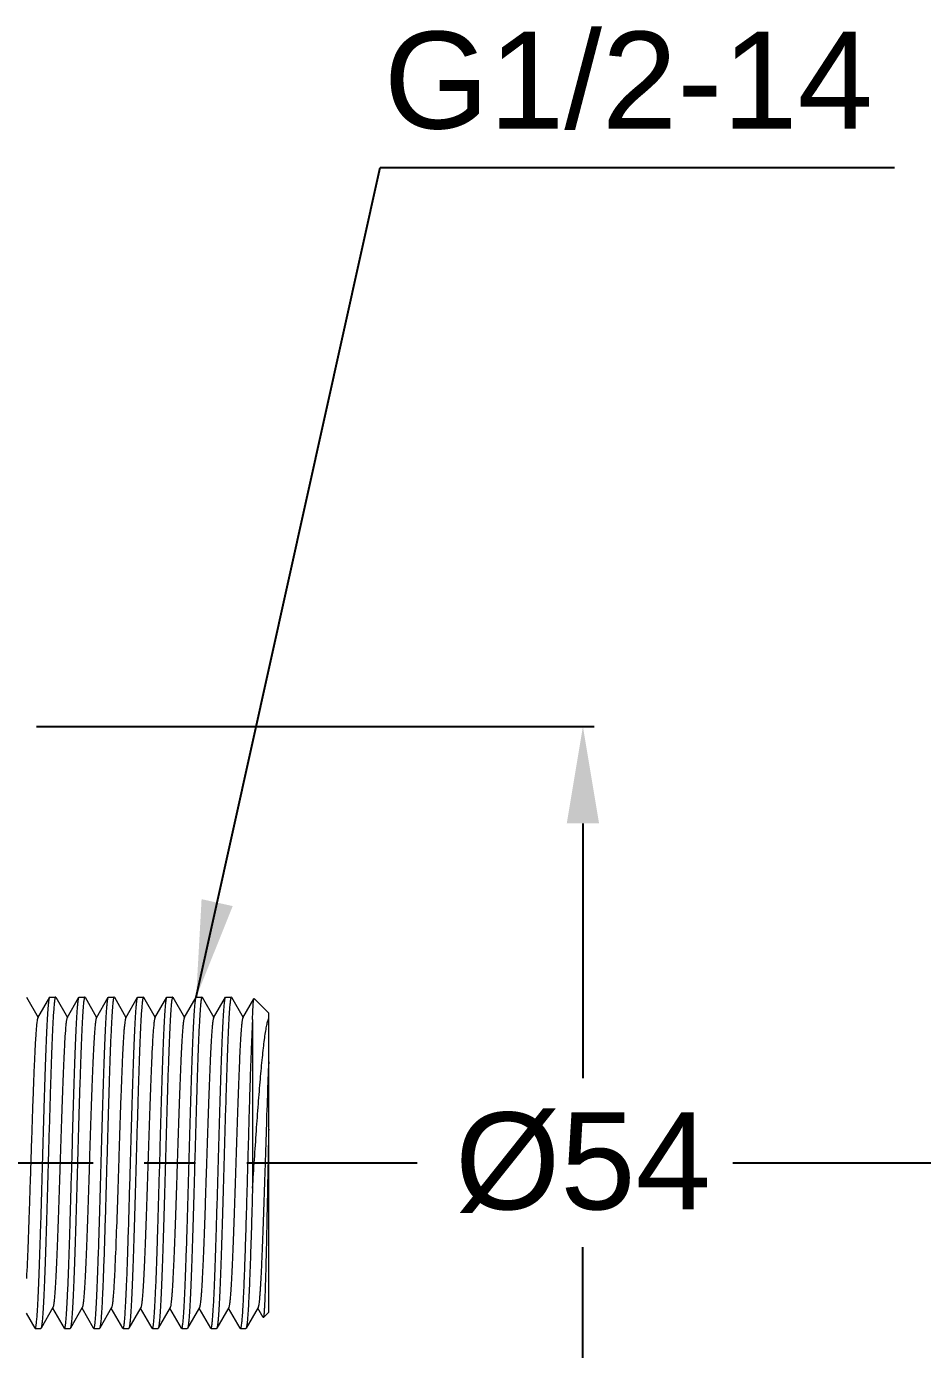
# Model space of a CAD drawing. Extents: x 9631 to 10472, y -18721 to -18126.
# Drawn here: x 10352.5 to 10407.9, y -18567 to -18485.2 of the extents above; entities that cross this region are included whole.
import ezdxf

# ---------------------------------------------------------------- set-up
doc = ezdxf.new("R2010")
doc.units = 0
doc.header["$MEASUREMENT"] = 0
doc.linetypes.add('CENTER2', pattern=[28.575, 19.05, -3.175, 3.175, -3.175])
doc.layers.get('0').update_dxf_attribs({"linetype": 'CONTINUOUS', "lineweight": 13})
doc.layers.get('Defpoints').update_dxf_attribs({"linetype": 'CONTINUOUS'})
doc.layers.add('5', color=3, linetype='CONTINUOUS', lineweight=9)
doc.layers.add('CENTER', color=1, linetype='CENTER2')
doc.styles.get("Standard").update_dxf_attribs({"font": 'arial.ttf'})
doc.dimstyles.new('A4', dxfattribs={"dimtxt": 4, "dimasz": 3.5, "dimexe": 0.7, "dimexo": 0.625, "dimgap": 0.5, "dimtad": 1, "dimdec": 1, "dimdsep": 46, "dimtxsty": 'Standard', "dimcen": 2.5, "dimclrd": 5, "dimclre": 5, "dimclrt": 7, "dimadec": 3, "dimazin": 2, "dimtfac": 1, "dimtdec": 1, "dimtmove": 0, "dimatfit": 3, "dimfxl": 1.25, "dimarcsym": 0})

# ---------------------------------------------------------------- blocks, each defined once
blk = doc.blocks.new('*D79')
at = {"layer": '5', "color": 3, "lineweight": -2, "transparency": 16777216}
for p, q in [((10353.078, -18528.487), (10387.612, -18528.487)), ((10386.912, -18534.487), (10386.912, -18550.256)), ((10386.912, -18576.487), (10386.912, -18560.718)), ((10353.078, -18582.487), (10387.612, -18582.487))]:
    blk.add_line(p, q, dxfattribs=at)
at = {"layer": '5', "color": 3, "transparency": 16777216}
for points in [[(10385.912, -18534.487), (10387.912, -18534.487), (10386.912, -18528.487)], [(10385.912, -18576.487), (10387.912, -18576.487), (10386.912, -18582.487)]]:
    blk.add_solid(points, dxfattribs=at)
at = {"layer": 'Defpoints', "color": 0, "transparency": 16777216}
for p in [(10352.453, -18528.487), (10352.453, -18582.487), (10386.912, -18582.487)]:
    blk.add_point(p, dxfattribs=at)
at = {"layer": '5', "color": 4, "transparency": 16777216, "insert": (10386.912, -18555.487), "char_height": 6, "attachment_point": 5}
blk.add_mtext('%%C54', dxfattribs=at)
blk = doc.blocks.new('*D95')
at = {"layer": '5', "color": 3, "lineweight": -2, "transparency": 16777216}
for p, q in [((10399.074, -18555.487), (10418.063, -18555.487)), ((10417.363, -18561.487), (10417.363, -18592.981)), ((10417.363, -18636.342), (10417.363, -18604.847)), ((10399.074, -18642.342), (10418.063, -18642.342))]:
    blk.add_line(p, q, dxfattribs=at)
at = {"layer": '5', "color": 3, "transparency": 16777216}
for points in [[(10416.363, -18561.487), (10418.363, -18561.487), (10417.363, -18555.487)], [(10416.363, -18636.342), (10418.363, -18636.342), (10417.363, -18642.342)]]:
    blk.add_solid(points, dxfattribs=at)
at = {"layer": 'Defpoints', "color": 0, "transparency": 16777216}
for p in [(10398.449, -18555.487), (10398.449, -18642.342), (10417.363, -18642.342)]:
    blk.add_point(p, dxfattribs=at)
at = {"layer": '5', "color": 4, "transparency": 16777216, "insert": (10417.363, -18598.914), "char_height": 6, "attachment_point": 5}
blk.add_mtext('(400)', dxfattribs=at)

msp = doc.modelspace()

# ---------------------------------------------------------------- linework, layer by layer
at = {"linetype": 'Continuous'}
for p, q in [((10352.454, -18545.249), (10353.173, -18546.494)), ((10353.157, -18546.522), (10353.893, -18545.249)), ((10353.893, -18545.249), (10353.907, -18545.237)), ((10353.907, -18545.237), (10354.253, -18545.237)), ((10354.268, -18545.249), (10354.253, -18545.237)), ((10354.268, -18545.249), (10354.987, -18546.494)), ((10354.971, -18546.522), (10355.707, -18545.249)), ((10355.707, -18545.249), (10355.721, -18545.237)), ((10355.721, -18545.237), (10356.067, -18545.237)), ((10356.082, -18545.249), (10356.067, -18545.237)), ((10356.082, -18545.249), (10356.801, -18546.494)), ((10356.785, -18546.522), (10357.521, -18545.249)), ((10357.521, -18545.249), (10357.535, -18545.237)), ((10357.535, -18545.237), (10357.881, -18545.237)), ((10357.896, -18545.249), (10357.881, -18545.237)), ((10357.896, -18545.249), (10358.615, -18546.494)), ((10358.599, -18546.522), (10359.335, -18545.249)), ((10359.335, -18545.249), (10359.349, -18545.237)), ((10359.349, -18545.237), (10359.695, -18545.237)), ((10359.71, -18545.249), (10359.695, -18545.237)), ((10359.71, -18545.249), (10360.429, -18546.494)), ((10360.413, -18546.522), (10361.149, -18545.249)), ((10361.149, -18545.249), (10361.163, -18545.237)), ((10361.163, -18545.237), (10361.509, -18545.237)), ((10361.524, -18545.249), (10361.509, -18545.237)), ((10361.524, -18545.249), (10362.243, -18546.494)), ((10362.227, -18546.522), (10362.963, -18545.249)), ((10362.963, -18545.249), (10362.977, -18545.237)), ((10362.977, -18545.237), (10363.323, -18545.237)), ((10363.338, -18545.249), (10363.323, -18545.237)), ((10363.338, -18545.249), (10364.057, -18546.494)), ((10364.041, -18546.522), (10364.777, -18545.249)), ((10364.777, -18545.249), (10364.791, -18545.237)), ((10364.791, -18545.237), (10365.137, -18545.237)), ((10365.152, -18545.249), (10365.137, -18545.237)), ((10365.152, -18545.249), (10365.871, -18546.494)), ((10365.855, -18546.522), (10366.54, -18545.336)), ((10366.54, -18545.336), (10366.549, -18545.333)), ((10367.453, -18546.237), (10366.549, -18545.333)), ((10367.453, -18564.737), (10367.453, -18546.237)), ((10366.453, -18546.621), (10366.453, -18557.068)), ((10352.986, -18565.725), (10352.453, -18564.803)), ((10354.096, -18564.452), (10353.361, -18565.725)), ((10354.8, -18565.725), (10354.08, -18564.48)), ((10355.91, -18564.452), (10355.175, -18565.725)), ((10356.614, -18565.725), (10355.894, -18564.48)), ((10357.724, -18564.452), (10356.989, -18565.725)), ((10358.428, -18565.725), (10357.708, -18564.48)), ((10359.538, -18564.452), (10358.803, -18565.725)), ((10360.242, -18565.725), (10359.522, -18564.48)), ((10361.352, -18564.452), (10360.617, -18565.725)), ((10362.056, -18565.725), (10361.336, -18564.48)), ((10363.166, -18564.452), (10362.431, -18565.725)), ((10363.87, -18565.725), (10363.15, -18564.48)), ((10364.98, -18564.452), (10364.245, -18565.725)), ((10365.684, -18565.725), (10364.964, -18564.48)), ((10366.794, -18564.452), (10366.059, -18565.725)), ((10367.115, -18565.062), (10366.778, -18564.48)), ((10367.124, -18565.065), (10367.115, -18565.062)), ((10367.453, -18564.737), (10367.124, -18565.065)), ((10352.986, -18565.725), (10353, -18565.737)), ((10353, -18565.737), (10353.346, -18565.737)), ((10353.361, -18565.725), (10353.346, -18565.737)), ((10354.8, -18565.725), (10354.814, -18565.737)), ((10354.814, -18565.737), (10355.16, -18565.737)), ((10355.175, -18565.725), (10355.16, -18565.737)), ((10356.614, -18565.725), (10356.628, -18565.737)), ((10356.628, -18565.737), (10356.974, -18565.737)), ((10356.989, -18565.725), (10356.974, -18565.737)), ((10358.428, -18565.725), (10358.442, -18565.737)), ((10358.442, -18565.737), (10358.788, -18565.737)), ((10358.803, -18565.725), (10358.788, -18565.737)), ((10360.242, -18565.725), (10360.256, -18565.737)), ((10360.256, -18565.737), (10360.602, -18565.737)), ((10360.617, -18565.725), (10360.602, -18565.737)), ((10362.056, -18565.725), (10362.07, -18565.737)), ((10362.07, -18565.737), (10362.416, -18565.737)), ((10362.431, -18565.725), (10362.416, -18565.737)), ((10363.87, -18565.725), (10363.884, -18565.737)), ((10363.884, -18565.737), (10364.23, -18565.737)), ((10364.245, -18565.725), (10364.23, -18565.737)), ((10365.698, -18565.737), (10365.684, -18565.725)), ((10365.698, -18565.737), (10366.044, -18565.737)), ((10366.059, -18565.725), (10366.044, -18565.737))]:
    msp.add_line(p, q, dxfattribs=at)
for points, knots in [([(10353.454, -18555.487), (10353.472, -18554.841), (10353.507, -18553.572), (10353.561, -18551.726), (10353.607, -18550.261), (10353.645, -18549.174), (10353.672, -18548.439), (10353.699, -18547.768), (10353.726, -18547.167), (10353.753, -18546.641), (10353.78, -18546.195), (10353.804, -18545.875), (10353.823, -18545.662), (10353.837, -18545.535), (10353.85, -18545.431), (10353.863, -18545.35), (10353.876, -18545.291), (10353.887, -18545.26), (10353.893, -18545.249)], [0, 0, 0, 0, 0.189142, 0.371451, 0.540374, 0.617885, 0.689815, 0.755519, 0.814399, 0.865927, 0.909643, 0.945155, 0.959738, 0.972162, 0.982403, 0.99045, 0.996304, 1, 1, 1, 1]), ([(10354.253, -18545.237), (10354.247, -18545.237), (10354.239, -18545.249), (10354.231, -18545.266), (10354.221, -18545.299), (10354.209, -18545.355), (10354.195, -18545.442), (10354.181, -18545.552), (10354.161, -18545.746), (10354.137, -18546.047), (10354.109, -18546.476), (10354.081, -18546.992), (10354.053, -18547.589), (10354.025, -18548.262), (10353.997, -18549.005), (10353.969, -18549.811), (10353.941, -18550.671), (10353.903, -18551.902), (10353.856, -18553.513), (10353.819, -18554.82), (10353.8, -18555.487)], [0, 0, 0, 0, 0.001831, 0.003485, 0.005699, 0.011855, 0.020344, 0.031165, 0.044305, 0.077414, 0.119381, 0.169804, 0.228211, 0.294037, 0.366652, 0.445356, 0.529396, 0.617968, 0.805239, 1, 1, 1, 1]), ([(10355.268, -18555.487), (10355.286, -18554.841), (10355.321, -18553.572), (10355.375, -18551.726), (10355.421, -18550.261), (10355.459, -18549.174), (10355.486, -18548.439), (10355.513, -18547.768), (10355.54, -18547.167), (10355.567, -18546.641), (10355.594, -18546.195), (10355.618, -18545.875), (10355.637, -18545.662), (10355.651, -18545.535), (10355.664, -18545.431), (10355.677, -18545.35), (10355.69, -18545.291), (10355.701, -18545.26), (10355.707, -18545.249)], [0, 0, 0, 0, 0.189142, 0.371454, 0.540379, 0.617889, 0.689819, 0.755522, 0.814402, 0.86593, 0.909646, 0.945157, 0.959739, 0.972164, 0.982404, 0.990451, 0.996304, 1, 1, 1, 1]), ([(10356.067, -18545.237), (10356.061, -18545.237), (10356.053, -18545.249), (10356.045, -18545.266), (10356.035, -18545.299), (10356.023, -18545.355), (10356.009, -18545.442), (10355.995, -18545.552), (10355.975, -18545.746), (10355.951, -18546.047), (10355.923, -18546.476), (10355.895, -18546.992), (10355.867, -18547.589), (10355.839, -18548.262), (10355.811, -18549.005), (10355.783, -18549.811), (10355.755, -18550.671), (10355.717, -18551.902), (10355.67, -18553.513), (10355.633, -18554.82), (10355.614, -18555.487)], [0, 0, 0, 0, 0.001832, 0.003485, 0.005699, 0.011856, 0.020345, 0.031166, 0.044305, 0.077415, 0.119381, 0.169804, 0.22821, 0.294035, 0.366648, 0.445352, 0.529393, 0.617966, 0.805239, 1, 1, 1, 1]), ([(10357.082, -18555.487), (10357.1, -18554.841), (10357.135, -18553.572), (10357.189, -18551.726), (10357.235, -18550.261), (10357.273, -18549.174), (10357.3, -18548.439), (10357.327, -18547.768), (10357.354, -18547.167), (10357.381, -18546.641), (10357.408, -18546.195), (10357.432, -18545.875), (10357.451, -18545.662), (10357.465, -18545.535), (10357.478, -18545.431), (10357.491, -18545.35), (10357.504, -18545.291), (10357.515, -18545.26), (10357.521, -18545.249)], [0, 0, 0, 0, 0.189143, 0.371457, 0.540385, 0.617895, 0.689823, 0.755525, 0.814404, 0.865932, 0.909647, 0.945158, 0.95974, 0.972164, 0.982405, 0.990451, 0.996304, 1, 1, 1, 1]), ([(10357.881, -18545.237), (10357.875, -18545.237), (10357.867, -18545.249), (10357.859, -18545.266), (10357.849, -18545.299), (10357.837, -18545.355), (10357.823, -18545.442), (10357.809, -18545.552), (10357.789, -18545.746), (10357.765, -18546.047), (10357.737, -18546.476), (10357.709, -18546.991), (10357.681, -18547.589), (10357.653, -18548.262), (10357.625, -18549.005), (10357.597, -18549.81), (10357.569, -18550.67), (10357.531, -18551.902), (10357.484, -18553.513), (10357.447, -18554.82), (10357.428, -18555.487)], [0, 0, 0, 0, 0.001829, 0.003482, 0.005694, 0.011848, 0.020334, 0.031153, 0.04429, 0.077396, 0.11936, 0.169781, 0.228185, 0.294009, 0.366622, 0.445328, 0.529371, 0.617948, 0.805229, 1, 1, 1, 1]), ([(10358.896, -18555.487), (10358.914, -18554.841), (10358.949, -18553.572), (10359.003, -18551.726), (10359.049, -18550.261), (10359.087, -18549.174), (10359.114, -18548.439), (10359.141, -18547.768), (10359.168, -18547.167), (10359.195, -18546.641), (10359.222, -18546.195), (10359.246, -18545.875), (10359.265, -18545.662), (10359.279, -18545.535), (10359.292, -18545.431), (10359.305, -18545.35), (10359.318, -18545.291), (10359.329, -18545.26), (10359.335, -18545.249)], [0, 0, 0, 0, 0.189144, 0.371459, 0.540387, 0.617897, 0.689825, 0.755525, 0.814404, 0.865931, 0.909646, 0.945157, 0.95974, 0.972164, 0.982404, 0.990451, 0.996304, 1, 1, 1, 1]), ([(10359.695, -18545.237), (10359.689, -18545.237), (10359.681, -18545.249), (10359.673, -18545.266), (10359.663, -18545.299), (10359.651, -18545.355), (10359.637, -18545.441), (10359.623, -18545.552), (10359.603, -18545.746), (10359.579, -18546.047), (10359.551, -18546.476), (10359.523, -18546.991), (10359.495, -18547.588), (10359.467, -18548.262), (10359.439, -18549.005), (10359.411, -18549.81), (10359.383, -18550.67), (10359.345, -18551.902), (10359.298, -18553.513), (10359.261, -18554.82), (10359.242, -18555.487)], [0, 0, 0, 0, 0.001827, 0.003477, 0.005687, 0.011838, 0.020322, 0.031137, 0.044272, 0.077374, 0.119335, 0.169754, 0.228157, 0.29398, 0.366596, 0.445305, 0.529352, 0.617932, 0.805221, 1, 1, 1, 1]), ([(10360.71, -18555.487), (10360.728, -18554.841), (10360.763, -18553.572), (10360.817, -18551.726), (10360.863, -18550.261), (10360.901, -18549.174), (10360.928, -18548.439), (10360.955, -18547.768), (10360.982, -18547.167), (10361.009, -18546.641), (10361.036, -18546.195), (10361.06, -18545.875), (10361.079, -18545.662), (10361.093, -18545.535), (10361.106, -18545.431), (10361.119, -18545.35), (10361.132, -18545.291), (10361.143, -18545.26), (10361.149, -18545.249)], [0, 0, 0, 0, 0.189142, 0.371455, 0.540383, 0.617895, 0.689823, 0.755524, 0.814402, 0.865928, 0.909644, 0.945156, 0.959739, 0.972163, 0.982404, 0.990451, 0.996304, 1, 1, 1, 1]), ([(10361.509, -18545.237), (10361.503, -18545.237), (10361.495, -18545.249), (10361.487, -18545.266), (10361.477, -18545.299), (10361.465, -18545.355), (10361.451, -18545.441), (10361.437, -18545.552), (10361.417, -18545.746), (10361.393, -18546.047), (10361.365, -18546.476), (10361.337, -18546.991), (10361.309, -18547.588), (10361.281, -18548.262), (10361.253, -18549.005), (10361.225, -18549.81), (10361.197, -18550.67), (10361.159, -18551.902), (10361.112, -18553.513), (10361.075, -18554.82), (10361.056, -18555.487)], [0, 0, 0, 0, 0.001827, 0.003478, 0.005688, 0.011839, 0.020324, 0.03114, 0.044275, 0.077379, 0.119339, 0.169759, 0.228162, 0.293987, 0.366604, 0.445313, 0.529359, 0.617939, 0.805223, 1, 1, 1, 1]), ([(10362.524, -18555.487), (10362.542, -18554.841), (10362.577, -18553.572), (10362.631, -18551.726), (10362.677, -18550.261), (10362.715, -18549.174), (10362.742, -18548.439), (10362.769, -18547.768), (10362.796, -18547.167), (10362.823, -18546.641), (10362.85, -18546.195), (10362.874, -18545.875), (10362.893, -18545.662), (10362.907, -18545.535), (10362.92, -18545.431), (10362.933, -18545.35), (10362.946, -18545.291), (10362.957, -18545.26), (10362.963, -18545.249)], [0, 0, 0, 0, 0.189142, 0.371451, 0.540379, 0.617891, 0.68982, 0.755522, 0.814401, 0.865928, 0.909643, 0.945155, 0.959738, 0.972162, 0.982404, 0.990451, 0.996304, 1, 1, 1, 1]), ([(10363.323, -18545.237), (10363.317, -18545.237), (10363.309, -18545.249), (10363.301, -18545.266), (10363.291, -18545.299), (10363.279, -18545.355), (10363.265, -18545.442), (10363.251, -18545.552), (10363.231, -18545.746), (10363.207, -18546.047), (10363.179, -18546.476), (10363.151, -18546.991), (10363.123, -18547.589), (10363.095, -18548.262), (10363.067, -18549.005), (10363.039, -18549.81), (10363.011, -18550.67), (10362.973, -18551.902), (10362.926, -18553.513), (10362.889, -18554.82), (10362.87, -18555.487)], [0, 0, 0, 0, 0.001829, 0.003481, 0.005693, 0.011848, 0.020335, 0.031154, 0.044291, 0.077398, 0.119361, 0.169783, 0.228188, 0.294014, 0.36663, 0.445338, 0.529381, 0.617956, 0.805231, 1, 1, 1, 1]), ([(10364.338, -18555.487), (10364.356, -18554.841), (10364.391, -18553.572), (10364.445, -18551.726), (10364.491, -18550.261), (10364.529, -18549.174), (10364.556, -18548.439), (10364.583, -18547.768), (10364.61, -18547.167), (10364.637, -18546.641), (10364.664, -18546.195), (10364.688, -18545.875), (10364.707, -18545.662), (10364.721, -18545.535), (10364.734, -18545.431), (10364.747, -18545.35), (10364.76, -18545.291), (10364.771, -18545.26), (10364.777, -18545.249)], [0, 0, 0, 0, 0.189142, 0.37145, 0.540375, 0.617887, 0.689817, 0.75552, 0.8144, 0.865927, 0.909643, 0.945154, 0.959738, 0.972162, 0.982403, 0.99045, 0.996304, 1, 1, 1, 1]), ([(10365.137, -18545.237), (10365.131, -18545.237), (10365.123, -18545.249), (10365.115, -18545.266), (10365.105, -18545.299), (10365.093, -18545.355), (10365.079, -18545.442), (10365.065, -18545.552), (10365.045, -18545.746), (10365.021, -18546.047), (10364.993, -18546.476), (10364.965, -18546.991), (10364.937, -18547.589), (10364.909, -18548.262), (10364.881, -18549.005), (10364.853, -18549.81), (10364.825, -18550.67), (10364.787, -18551.902), (10364.74, -18553.513), (10364.703, -18554.82), (10364.684, -18555.487)], [0, 0, 0, 0, 0.001829, 0.003481, 0.005693, 0.011848, 0.020334, 0.031153, 0.044291, 0.077397, 0.119361, 0.169783, 0.22819, 0.294016, 0.366632, 0.445339, 0.529382, 0.617955, 0.805231, 1, 1, 1, 1]), ([(10366.453, -18546.621), (10366.457, -18546.528), (10366.463, -18546.352), (10366.474, -18546.105), (10366.485, -18545.892), (10366.496, -18545.712), (10366.506, -18545.568), (10366.516, -18545.469), (10366.523, -18545.408), (10366.529, -18545.376), (10366.534, -18545.353), (10366.538, -18545.341), (10366.54, -18545.336)], [0, 0, 0, 0, 0.217071, 0.409107, 0.575249, 0.714795, 0.82731, 0.912411, 0.94461, 0.969902, 0.988319, 1, 1, 1, 1]), ([(10353.157, -18546.522), (10353.153, -18546.53), (10353.144, -18546.551), (10353.128, -18546.611), (10353.11, -18546.718), (10353.088, -18546.884), (10353.067, -18547.101), (10353.045, -18547.366), (10353.024, -18547.678), (10353.002, -18548.035), (10352.971, -18548.596), (10352.934, -18549.392), (10352.891, -18550.45), (10352.848, -18551.624), (10352.804, -18552.887), (10352.761, -18554.211), (10352.717, -18555.564), (10352.674, -18556.916), (10352.617, -18558.625), (10352.55, -18560.531), (10352.488, -18561.995), (10352.453, -18562.647)], [0, 0, 0, 0, 0.001722, 0.004202, 0.011492, 0.021903, 0.035389, 0.051884, 0.071293, 0.093508, 0.118402, 0.175637, 0.241679, 0.315001, 0.393908, 0.476574, 0.561084, 0.645482, 0.727814, 0.878748, 1, 1, 1, 1]), ([(10354.971, -18546.522), (10354.965, -18546.532), (10354.955, -18546.561), (10354.942, -18546.615), (10354.929, -18546.689), (10354.909, -18546.826), (10354.886, -18547.046), (10354.859, -18547.366), (10354.832, -18547.759), (10354.805, -18548.221), (10354.778, -18548.748), (10354.751, -18549.335), (10354.724, -18549.978), (10354.687, -18550.927), (10354.641, -18552.206), (10354.587, -18553.816), (10354.534, -18555.487), (10354.48, -18557.157), (10354.426, -18558.768), (10354.381, -18560.046), (10354.343, -18560.996), (10354.316, -18561.638), (10354.289, -18562.226), (10354.262, -18562.753), (10354.235, -18563.215), (10354.208, -18563.608), (10354.182, -18563.928), (10354.158, -18564.147), (10354.139, -18564.285), (10354.126, -18564.358), (10354.113, -18564.412), (10354.102, -18564.441), (10354.096, -18564.452)], [0, 0, 0, 0, 0.002023, 0.005107, 0.009275, 0.014527, 0.028249, 0.046176, 0.068154, 0.09399, 0.123458, 0.156291, 0.192202, 0.230865, 0.315051, 0.405843, 0.5, 0.594156, 0.684948, 0.769134, 0.807798, 0.843707, 0.876542, 0.906009, 0.931845, 0.953824, 0.971749, 0.985473, 0.990724, 0.994891, 0.997977, 1, 1, 1, 1]), ([(10356.785, -18546.522), (10356.779, -18546.532), (10356.769, -18546.561), (10356.756, -18546.615), (10356.743, -18546.689), (10356.723, -18546.826), (10356.7, -18547.046), (10356.673, -18547.366), (10356.646, -18547.759), (10356.619, -18548.221), (10356.592, -18548.748), (10356.565, -18549.335), (10356.538, -18549.978), (10356.501, -18550.927), (10356.455, -18552.206), (10356.401, -18553.816), (10356.348, -18555.487), (10356.294, -18557.157), (10356.24, -18558.768), (10356.195, -18560.046), (10356.157, -18560.996), (10356.13, -18561.638), (10356.103, -18562.226), (10356.076, -18562.753), (10356.049, -18563.215), (10356.022, -18563.608), (10355.996, -18563.928), (10355.972, -18564.147), (10355.953, -18564.285), (10355.94, -18564.358), (10355.927, -18564.412), (10355.916, -18564.441), (10355.91, -18564.452)], [0, 0, 0, 0, 0.002024, 0.005109, 0.009276, 0.014527, 0.028251, 0.046177, 0.068155, 0.093992, 0.123458, 0.156293, 0.192202, 0.230866, 0.315052, 0.405844, 0.500001, 0.594157, 0.684949, 0.769135, 0.807798, 0.843708, 0.876543, 0.906009, 0.931846, 0.953823, 0.971751, 0.985473, 0.990725, 0.994893, 0.997977, 1, 1, 1, 1]), ([(10358.599, -18546.522), (10358.595, -18546.529), (10358.587, -18546.549), (10358.571, -18546.605), (10358.554, -18546.705), (10358.533, -18546.86), (10358.513, -18547.062), (10358.492, -18547.308), (10358.471, -18547.598), (10358.45, -18547.93), (10358.421, -18548.452), (10358.385, -18549.195), (10358.343, -18550.183), (10358.302, -18551.284), (10358.26, -18552.476), (10358.218, -18553.731), (10358.163, -18555.456), (10358.095, -18557.567), (10358.015, -18559.923), (10357.955, -18561.41), (10357.923, -18562.089)], [0, 0, 0, 0, 0.001697, 0.004117, 0.011185, 0.021233, 0.034225, 0.050104, 0.068783, 0.090171, 0.114152, 0.169374, 0.233276, 0.304497, 0.381517, 0.462694, 0.546294, 0.713608, 0.869247, 1, 1, 1, 1]), ([(10360.413, -18546.522), (10360.407, -18546.532), (10360.397, -18546.561), (10360.384, -18546.615), (10360.371, -18546.689), (10360.351, -18546.826), (10360.328, -18547.046), (10360.301, -18547.366), (10360.274, -18547.759), (10360.247, -18548.221), (10360.22, -18548.748), (10360.193, -18549.335), (10360.166, -18549.978), (10360.129, -18550.927), (10360.083, -18552.206), (10360.029, -18553.816), (10359.976, -18555.487), (10359.922, -18557.157), (10359.868, -18558.768), (10359.823, -18560.046), (10359.785, -18560.996), (10359.758, -18561.638), (10359.731, -18562.226), (10359.704, -18562.753), (10359.677, -18563.215), (10359.65, -18563.608), (10359.624, -18563.928), (10359.6, -18564.147), (10359.581, -18564.285), (10359.568, -18564.358), (10359.555, -18564.412), (10359.544, -18564.441), (10359.538, -18564.452)], [0, 0, 0, 0, 0.002023, 0.005109, 0.009276, 0.014527, 0.028251, 0.046176, 0.068155, 0.093991, 0.123458, 0.156292, 0.192202, 0.230866, 0.315052, 0.405844, 0.5, 0.594157, 0.684949, 0.769135, 0.807798, 0.843709, 0.876542, 0.90601, 0.931846, 0.953824, 0.97175, 0.985473, 0.990724, 0.994893, 0.997977, 1, 1, 1, 1]), ([(10362.227, -18546.522), (10362.221, -18546.532), (10362.211, -18546.561), (10362.198, -18546.615), (10362.185, -18546.689), (10362.165, -18546.826), (10362.142, -18547.046), (10362.115, -18547.366), (10362.088, -18547.759), (10362.061, -18548.221), (10362.034, -18548.748), (10361.985, -18549.812), (10361.921, -18551.502), (10361.842, -18553.841), (10361.776, -18555.908), (10361.722, -18557.579), (10361.682, -18558.785), (10361.641, -18559.925), (10361.601, -18560.975), (10361.56, -18561.915), (10361.525, -18562.621), (10361.497, -18563.116), (10361.477, -18563.43), (10361.456, -18563.705), (10361.436, -18563.939), (10361.416, -18564.129), (10361.397, -18564.277), (10361.379, -18564.372), (10361.364, -18564.425), (10361.357, -18564.444), (10361.352, -18564.452)], [0, 0, 0, 0, 0.002024, 0.005108, 0.009275, 0.014527, 0.02825, 0.046177, 0.068154, 0.093991, 0.123457, 0.156292, 0.271937, 0.405843, 0.547289, 0.617298, 0.684948, 0.748876, 0.807797, 0.860527, 0.906007, 0.925739, 0.943328, 0.95869, 0.971749, 0.982442, 0.990724, 0.996566, 0.998578, 1, 1, 1, 1]), ([(10364.041, -18546.522), (10364.035, -18546.532), (10364.025, -18546.561), (10364.012, -18546.615), (10363.999, -18546.689), (10363.979, -18546.826), (10363.956, -18547.046), (10363.929, -18547.366), (10363.902, -18547.759), (10363.875, -18548.221), (10363.848, -18548.748), (10363.799, -18549.812), (10363.735, -18551.502), (10363.656, -18553.841), (10363.59, -18555.908), (10363.536, -18557.579), (10363.496, -18558.785), (10363.455, -18559.925), (10363.415, -18560.975), (10363.374, -18561.915), (10363.339, -18562.621), (10363.311, -18563.116), (10363.291, -18563.43), (10363.27, -18563.705), (10363.25, -18563.939), (10363.23, -18564.129), (10363.211, -18564.277), (10363.193, -18564.372), (10363.178, -18564.425), (10363.171, -18564.444), (10363.166, -18564.452)], [0, 0, 0, 0, 0.002023, 0.005108, 0.009276, 0.014527, 0.02825, 0.046176, 0.068154, 0.09399, 0.123458, 0.156291, 0.271937, 0.405843, 0.547289, 0.617299, 0.684948, 0.748876, 0.807797, 0.860528, 0.906008, 0.925738, 0.943329, 0.958691, 0.971749, 0.982443, 0.990723, 0.996567, 0.998579, 1, 1, 1, 1]), ([(10365.855, -18546.522), (10365.849, -18546.532), (10365.839, -18546.561), (10365.826, -18546.615), (10365.813, -18546.689), (10365.793, -18546.826), (10365.77, -18547.046), (10365.743, -18547.366), (10365.716, -18547.759), (10365.689, -18548.221), (10365.662, -18548.748), (10365.635, -18549.335), (10365.608, -18549.978), (10365.571, -18550.927), (10365.525, -18552.206), (10365.471, -18553.816), (10365.418, -18555.487), (10365.364, -18557.157), (10365.31, -18558.768), (10365.265, -18560.046), (10365.227, -18560.996), (10365.2, -18561.638), (10365.173, -18562.226), (10365.146, -18562.753), (10365.119, -18563.215), (10365.092, -18563.608), (10365.066, -18563.928), (10365.042, -18564.147), (10365.023, -18564.285), (10365.01, -18564.358), (10364.997, -18564.412), (10364.986, -18564.441), (10364.98, -18564.452)], [0, 0, 0, 0, 0.002023, 0.005108, 0.009276, 0.014527, 0.02825, 0.046176, 0.068155, 0.09399, 0.123458, 0.156292, 0.192202, 0.230865, 0.315051, 0.405844, 0.5, 0.594156, 0.684949, 0.769135, 0.807798, 0.843708, 0.876542, 0.906009, 0.931846, 0.953823, 0.971751, 0.985473, 0.990725, 0.994893, 0.997977, 1, 1, 1, 1]), ([(10366.453, -18546.621), (10366.435, -18546.94), (10366.402, -18547.647), (10366.356, -18548.803), (10366.309, -18550.137), (10366.263, -18551.614), (10366.216, -18553.195), (10366.17, -18554.836), (10366.123, -18556.495), (10366.077, -18558.127), (10366.03, -18559.688), (10365.991, -18560.926), (10365.958, -18561.851), (10365.935, -18562.483), (10365.911, -18563.069), (10365.888, -18563.604), (10365.865, -18564.085), (10365.841, -18564.508), (10365.818, -18564.872), (10365.795, -18565.172), (10365.772, -18565.408), (10365.752, -18565.564), (10365.735, -18565.655), (10365.725, -18565.694), (10365.716, -18565.716), (10365.71, -18565.729), (10365.703, -18565.737), (10365.698, -18565.737)], [0, 0, 0, 0, 0.049977, 0.110963, 0.181337, 0.259227, 0.342557, 0.429108, 0.516574, 0.602622, 0.684962, 0.761398, 0.796758, 0.829895, 0.860587, 0.888631, 0.913839, 0.936046, 0.955103, 0.970888, 0.983298, 0.992264, 0.995445, 0.99776, 0.9986, 0.999238, 1, 1, 1, 1]), ([(10366.453, -18557.068), (10366.493, -18556.472), (10366.572, -18555.29), (10366.691, -18553.55), (10366.811, -18551.894), (10366.932, -18550.377), (10367.038, -18549.223), (10367.126, -18548.409), (10367.189, -18547.893), (10367.252, -18547.448), (10367.315, -18547.078), (10367.378, -18546.786), (10367.426, -18546.62), (10367.453, -18546.552)], [0, 0, 0, 0, 0.169338, 0.336045, 0.49483, 0.640446, 0.767911, 0.823402, 0.872704, 0.915362, 0.950985, 0.979264, 1, 1, 1, 1]), ([(10367.453, -18549.254), (10367.422, -18549.944), (10367.365, -18551.437), (10367.286, -18553.78), (10367.22, -18555.853), (10367.166, -18557.531), (10367.125, -18558.745), (10367.084, -18559.892), (10367.044, -18560.95), (10367.003, -18561.896), (10366.968, -18562.607), (10366.94, -18563.106), (10366.919, -18563.423), (10366.899, -18563.7), (10366.879, -18563.935), (10366.859, -18564.127), (10366.839, -18564.275), (10366.821, -18564.371), (10366.806, -18564.425), (10366.799, -18564.444), (10366.794, -18564.452)], [0, 0, 0, 0, 0.136202, 0.294491, 0.462096, 0.545161, 0.625479, 0.701421, 0.771447, 0.834137, 0.888223, 0.911689, 0.932612, 0.950883, 0.966416, 0.979133, 0.98898, 0.995926, 0.998314, 1, 1, 1, 1]), ([(10367.453, -18553.42), (10367.45, -18553.59), (10367.436, -18554.278), (10367.422, -18554.967), (10367.412, -18555.485)], [0, 0, 0, 0, 0.246631, 1, 1, 1, 1]), ([(10353, -18565.737), (10353.006, -18565.737), (10353.015, -18565.724), (10353.022, -18565.708), (10353.033, -18565.674), (10353.045, -18565.618), (10353.058, -18565.532), (10353.072, -18565.422), (10353.092, -18565.227), (10353.117, -18564.926), (10353.144, -18564.498), (10353.172, -18563.982), (10353.2, -18563.385), (10353.228, -18562.711), (10353.256, -18561.968), (10353.284, -18561.163), (10353.313, -18560.303), (10353.351, -18559.071), (10353.398, -18557.461), (10353.435, -18556.153), (10353.454, -18555.487)], [0, 0, 0, 0, 0.001829, 0.003481, 0.005693, 0.011848, 0.020335, 0.031154, 0.044291, 0.077398, 0.119361, 0.169783, 0.228189, 0.294015, 0.366631, 0.445339, 0.529382, 0.617956, 0.805231, 1, 1, 1, 1]), ([(10353.8, -18555.487), (10353.782, -18556.133), (10353.746, -18557.402), (10353.692, -18559.248), (10353.646, -18560.712), (10353.609, -18561.8), (10353.581, -18562.534), (10353.554, -18563.206), (10353.527, -18563.807), (10353.5, -18564.333), (10353.473, -18564.779), (10353.45, -18565.099), (10353.43, -18565.311), (10353.417, -18565.438), (10353.403, -18565.542), (10353.39, -18565.624), (10353.377, -18565.682), (10353.367, -18565.714), (10353.361, -18565.725)], [0, 0, 0, 0, 0.189142, 0.37145, 0.540377, 0.617889, 0.689819, 0.755521, 0.814401, 0.865927, 0.909643, 0.945154, 0.959738, 0.972162, 0.982403, 0.990451, 0.996304, 1, 1, 1, 1]), ([(10354.814, -18565.737), (10354.82, -18565.737), (10354.829, -18565.724), (10354.836, -18565.708), (10354.847, -18565.674), (10354.859, -18565.618), (10354.872, -18565.532), (10354.886, -18565.422), (10354.906, -18565.227), (10354.931, -18564.926), (10354.958, -18564.498), (10354.986, -18563.982), (10355.014, -18563.385), (10355.042, -18562.711), (10355.07, -18561.968), (10355.098, -18561.163), (10355.127, -18560.303), (10355.165, -18559.071), (10355.212, -18557.461), (10355.249, -18556.153), (10355.268, -18555.487)], [0, 0, 0, 0, 0.001829, 0.00348, 0.005691, 0.011845, 0.020331, 0.031149, 0.044286, 0.077392, 0.119354, 0.169775, 0.22818, 0.294005, 0.366621, 0.445329, 0.529374, 0.61795, 0.805228, 1, 1, 1, 1]), ([(10355.614, -18555.487), (10355.596, -18556.133), (10355.56, -18557.402), (10355.506, -18559.248), (10355.46, -18560.712), (10355.423, -18561.8), (10355.395, -18562.535), (10355.368, -18563.206), (10355.341, -18563.807), (10355.314, -18564.333), (10355.287, -18564.779), (10355.264, -18565.099), (10355.244, -18565.311), (10355.231, -18565.438), (10355.217, -18565.542), (10355.204, -18565.624), (10355.191, -18565.682), (10355.181, -18565.714), (10355.175, -18565.725)], [0, 0, 0, 0, 0.189141, 0.371453, 0.540381, 0.617893, 0.689822, 0.755523, 0.814401, 0.865928, 0.909644, 0.945155, 0.959738, 0.972163, 0.982404, 0.990451, 0.996304, 1, 1, 1, 1]), ([(10356.628, -18565.737), (10356.634, -18565.737), (10356.643, -18565.725), (10356.65, -18565.708), (10356.661, -18565.674), (10356.673, -18565.618), (10356.686, -18565.532), (10356.7, -18565.422), (10356.72, -18565.228), (10356.745, -18564.927), (10356.772, -18564.498), (10356.8, -18563.982), (10356.828, -18563.385), (10356.856, -18562.712), (10356.884, -18561.969), (10356.912, -18561.163), (10356.941, -18560.303), (10356.979, -18559.072), (10357.026, -18557.461), (10357.063, -18556.153), (10357.082, -18555.487)], [0, 0, 0, 0, 0.001826, 0.003477, 0.005686, 0.011837, 0.02032, 0.031135, 0.04427, 0.077372, 0.119332, 0.16975, 0.228153, 0.293977, 0.366594, 0.445303, 0.529351, 0.617932, 0.80522, 1, 1, 1, 1]), ([(10357.428, -18555.487), (10357.389, -18556.858), (10357.334, -18558.842), (10357.253, -18561.355), (10357.211, -18562.495), (10357.189, -18563.023)], [0, 0, 0, 0, 0.545866, 0.789693, 1, 1, 1, 1]), ([(10358.657, -18563.023), (10358.679, -18562.495), (10358.721, -18561.355), (10358.801, -18558.842), (10358.857, -18556.858), (10358.896, -18555.487)], [0, 0, 0, 0, 0.210307, 0.454134, 1, 1, 1, 1]), ([(10359.242, -18555.487), (10359.224, -18556.133), (10359.188, -18557.402), (10359.134, -18559.248), (10359.088, -18560.712), (10359.051, -18561.8), (10359.023, -18562.535), (10358.996, -18563.206), (10358.969, -18563.807), (10358.942, -18564.333), (10358.915, -18564.779), (10358.892, -18565.099), (10358.872, -18565.311), (10358.859, -18565.438), (10358.845, -18565.542), (10358.832, -18565.624), (10358.819, -18565.682), (10358.809, -18565.714), (10358.803, -18565.725)], [0, 0, 0, 0, 0.189144, 0.371458, 0.540386, 0.617897, 0.689824, 0.755525, 0.814404, 0.865931, 0.909646, 0.945157, 0.95974, 0.972164, 0.982405, 0.990451, 0.996304, 1, 1, 1, 1]), ([(10360.256, -18565.737), (10360.262, -18565.737), (10360.271, -18565.724), (10360.278, -18565.708), (10360.289, -18565.674), (10360.301, -18565.618), (10360.314, -18565.532), (10360.328, -18565.422), (10360.348, -18565.227), (10360.373, -18564.926), (10360.4, -18564.497), (10360.428, -18563.982), (10360.456, -18563.385), (10360.484, -18562.711), (10360.512, -18561.968), (10360.54, -18561.163), (10360.569, -18560.303), (10360.607, -18559.071), (10360.654, -18557.461), (10360.691, -18556.153), (10360.71, -18555.487)], [0, 0, 0, 0, 0.00183, 0.003483, 0.005696, 0.011851, 0.020339, 0.031158, 0.044297, 0.077404, 0.119369, 0.169791, 0.228196, 0.29402, 0.366633, 0.445338, 0.52938, 0.617955, 0.805233, 1, 1, 1, 1]), ([(10361.056, -18555.487), (10361.038, -18556.133), (10361.002, -18557.402), (10360.948, -18559.248), (10360.902, -18560.712), (10360.865, -18561.8), (10360.837, -18562.535), (10360.81, -18563.206), (10360.783, -18563.807), (10360.756, -18564.333), (10360.729, -18564.779), (10360.706, -18565.099), (10360.686, -18565.311), (10360.673, -18565.438), (10360.659, -18565.542), (10360.646, -18565.624), (10360.633, -18565.682), (10360.623, -18565.714), (10360.617, -18565.725)], [0, 0, 0, 0, 0.189143, 0.371456, 0.540382, 0.617892, 0.689822, 0.755524, 0.814404, 0.865932, 0.909647, 0.945158, 0.95974, 0.972164, 0.982405, 0.990451, 0.996304, 1, 1, 1, 1]), ([(10362.07, -18565.737), (10362.076, -18565.737), (10362.085, -18565.724), (10362.092, -18565.707), (10362.103, -18565.674), (10362.115, -18565.618), (10362.128, -18565.532), (10362.142, -18565.422), (10362.162, -18565.227), (10362.187, -18564.926), (10362.214, -18564.497), (10362.242, -18563.982), (10362.27, -18563.384), (10362.298, -18562.711), (10362.326, -18561.968), (10362.354, -18561.163), (10362.383, -18560.303), (10362.421, -18559.071), (10362.468, -18557.461), (10362.505, -18556.153), (10362.524, -18555.487)], [0, 0, 0, 0, 0.001832, 0.003486, 0.0057, 0.011858, 0.020347, 0.031169, 0.044309, 0.077419, 0.119386, 0.16981, 0.228216, 0.294042, 0.366656, 0.44536, 0.529399, 0.617971, 0.805241, 1, 1, 1, 1]), ([(10362.87, -18555.487), (10362.852, -18556.133), (10362.816, -18557.402), (10362.762, -18559.248), (10362.716, -18560.712), (10362.679, -18561.8), (10362.651, -18562.534), (10362.624, -18563.206), (10362.597, -18563.807), (10362.57, -18564.333), (10362.543, -18564.779), (10362.52, -18565.099), (10362.5, -18565.311), (10362.487, -18565.438), (10362.473, -18565.542), (10362.46, -18565.624), (10362.447, -18565.682), (10362.437, -18565.714), (10362.431, -18565.725)], [0, 0, 0, 0, 0.189142, 0.371452, 0.540375, 0.617886, 0.689816, 0.755519, 0.8144, 0.865928, 0.909644, 0.945156, 0.959738, 0.972163, 0.982404, 0.99045, 0.996304, 1, 1, 1, 1]), ([(10363.884, -18565.737), (10363.89, -18565.737), (10363.899, -18565.724), (10363.906, -18565.708), (10363.917, -18565.674), (10363.929, -18565.618), (10363.942, -18565.532), (10363.956, -18565.422), (10363.976, -18565.227), (10364.001, -18564.926), (10364.028, -18564.497), (10364.056, -18563.982), (10364.084, -18563.385), (10364.112, -18562.711), (10364.14, -18561.968), (10364.168, -18561.163), (10364.197, -18560.303), (10364.235, -18559.071), (10364.282, -18557.461), (10364.319, -18556.153), (10364.338, -18555.487)], [0, 0, 0, 0, 0.00183, 0.003482, 0.005695, 0.01185, 0.020337, 0.031157, 0.044295, 0.077402, 0.119367, 0.16979, 0.228196, 0.294023, 0.366638, 0.445345, 0.529386, 0.617959, 0.805233, 1, 1, 1, 1]), ([(10364.684, -18555.487), (10364.666, -18556.133), (10364.63, -18557.402), (10364.576, -18559.248), (10364.53, -18560.712), (10364.493, -18561.8), (10364.465, -18562.534), (10364.438, -18563.206), (10364.411, -18563.807), (10364.384, -18564.333), (10364.357, -18564.779), (10364.334, -18565.099), (10364.314, -18565.311), (10364.301, -18565.438), (10364.287, -18565.542), (10364.274, -18565.624), (10364.261, -18565.682), (10364.251, -18565.714), (10364.245, -18565.725)], [0, 0, 0, 0, 0.189142, 0.371451, 0.540375, 0.617886, 0.689817, 0.755519, 0.814401, 0.865928, 0.909644, 0.945156, 0.959739, 0.972162, 0.982404, 0.990452, 0.996305, 1, 1, 1, 1]), ([(10367.412, -18555.485), (10367.4, -18556.1), (10367.376, -18557.308), (10367.346, -18558.796), (10367.322, -18559.937), (10367.304, -18560.736), (10367.286, -18561.485), (10367.268, -18562.177), (10367.25, -18562.806), (10367.233, -18563.367), (10367.215, -18563.852), (10367.2, -18564.208), (10367.187, -18564.453), (10367.178, -18564.605), (10367.17, -18564.735), (10367.161, -18564.844), (10367.152, -18564.931), (10367.144, -18564.996), (10367.136, -18565.036), (10367.13, -18565.057), (10367.126, -18565.063), (10367.124, -18565.065)], [0, 0, 0, 0, 0.192367, 0.377931, 0.465873, 0.549444, 0.627838, 0.700308, 0.766164, 0.824791, 0.875639, 0.918242, 0.936328, 0.952217, 0.96587, 0.97726, 0.98637, 0.993184, 0.997702, 0.999116, 1, 1, 1, 1]), ([(10366.453, -18557.068), (10366.437, -18557.634), (10366.405, -18558.735), (10366.357, -18560.323), (10366.315, -18561.566), (10366.282, -18562.479), (10366.257, -18563.09), (10366.233, -18563.646), (10366.208, -18564.142), (10366.184, -18564.575), (10366.16, -18564.942), (10366.136, -18565.24), (10366.115, -18565.444), (10366.097, -18565.571), (10366.085, -18565.639), (10366.073, -18565.688), (10366.064, -18565.715), (10366.059, -18565.725)], [0, 0, 0, 0, 0.196057, 0.381094, 0.549733, 0.626345, 0.697065, 0.761374, 0.81881, 0.868952, 0.911442, 0.945977, 0.972323, 0.982371, 0.990325, 0.996188, 1, 1, 1, 1]), ([(10357.923, -18562.089), (10357.915, -18562.255), (10357.9, -18562.57), (10357.875, -18563.016), (10357.851, -18563.405), (10357.826, -18563.736), (10357.802, -18564.006), (10357.781, -18564.191), (10357.763, -18564.308), (10357.751, -18564.371), (10357.739, -18564.417), (10357.73, -18564.443), (10357.724, -18564.452)], [0, 0, 0, 0, 0.2103, 0.398646, 0.563393, 0.703386, 0.817652, 0.905431, 0.939197, 0.966176, 0.986397, 1, 1, 1, 1]), ([(10357.189, -18563.023), (10357.181, -18563.215), (10357.166, -18563.578), (10357.141, -18564.091), (10357.116, -18564.538), (10357.091, -18564.917), (10357.07, -18565.189), (10357.052, -18565.369), (10357.04, -18565.477), (10357.028, -18565.566), (10357.015, -18565.636), (10357.003, -18565.687), (10356.994, -18565.715), (10356.989, -18565.725)], [0, 0, 0, 0, 0.212166, 0.401899, 0.567533, 0.707887, 0.821955, 0.868878, 0.908936, 0.942072, 0.968267, 0.987533, 1, 1, 1, 1]), ([(10358.442, -18565.737), (10358.448, -18565.737), (10358.456, -18565.726), (10358.463, -18565.71), (10358.473, -18565.681), (10358.484, -18565.63), (10358.497, -18565.553), (10358.51, -18565.453), (10358.53, -18565.278), (10358.553, -18565.007), (10358.579, -18564.62), (10358.605, -18564.154), (10358.632, -18563.613), (10358.649, -18563.228), (10358.657, -18563.023)], [0, 0, 0, 0, 0.006377, 0.012015, 0.019533, 0.040402, 0.069155, 0.105799, 0.150304, 0.262532, 0.404924, 0.576322, 0.775333, 1, 1, 1, 1])]:
    msp.add_open_spline(points, degree=3, knots=knots, dxfattribs=at)
at = {"layer": 'CENTER'}
for p, q in [((10308.953, -18555.487), (10376.648, -18555.487)), ((10396.202, -18555.487), (10400.697, -18555.487))]:
    msp.add_line(p, q, dxfattribs=at)

# ---------------------------------------------------------------- texts
at = {"layer": '5', "color": 4, "insert": (10374.582, -18485.49), "char_height": 6, "attachment_point": 1}
msp.add_mtext_dynamic_manual_height_columns('G1/2-14 ', width=31.98701, gutter_width=12.5, heights=[0], dxfattribs=at)

# ---------------------------------------------------------------- dimensions: what is measured, and where the dimension line sits
at = {"layer": '5'}
for base, p1, p2, text, override, picture, middle in [((10386.912, -18582.487), (10352.453, -18528.487), (10352.453, -18582.487), '%%C<>', {"dimtxt": 6, "dimasz": 6, "dimgap": 2, "dimtih": 1, "dimclrd": 3, "dimclre": 3, "dimclrt": 4, "dimtmove": 2}, '*D79', (10386.912, -18555.487)), ((10417.363, -18642.342), (10398.449, -18555.487), (10398.449, -18642.342), '(400)', {"dimtxt": 6, "dimasz": 6, "dimgap": 2, "dimtad": 0, "dimtih": 1, "dimclrd": 3, "dimclre": 3, "dimclrt": 4}, '*D95', (10417.363, -18598.914))]:
    dim = msp.add_linear_dim(base=base, p1=p1, p2=p2, angle=90, text=text, dimstyle='A4', override=override, dxfattribs=at)
    dim.commit()
    dim.dimension.update_dxf_attribs({"geometry": picture, "text_midpoint": middle})

# ---------------------------------------------------------------- leaders
msp.add_leader([(10362.963, -18545.249), (10374.351, -18493.894), (10406.215, -18493.894)], dimstyle='A4', override={"dimtxt": 6, "dimasz": 6, "dimgap": 2, "dimtih": 1, "dimclrd": 3, "dimclre": 3, "dimclrt": 4}, dxfattribs=at)

doc.saveas('drawing.dxf')
